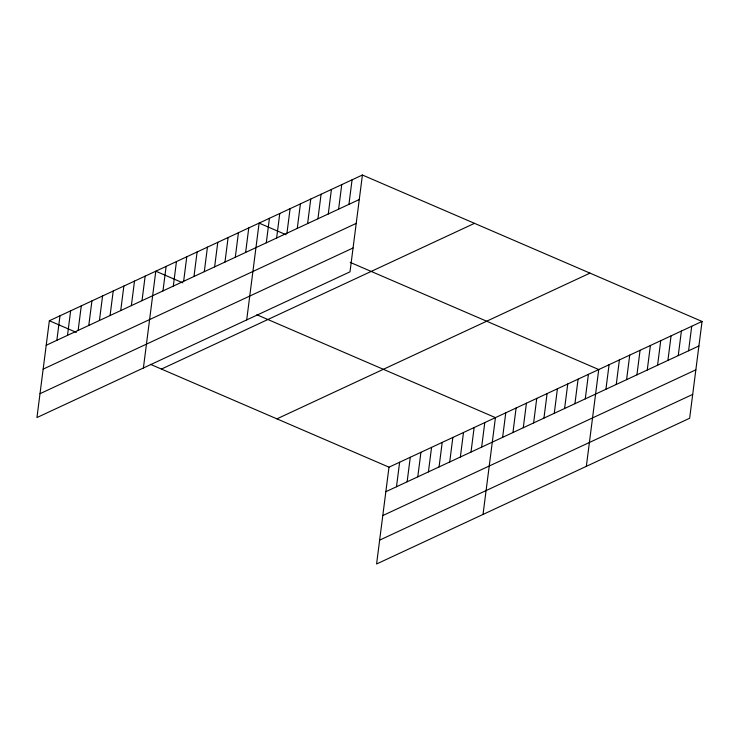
<?xml version="1.0" encoding="UTF-8"?>
<svg xmlns="http://www.w3.org/2000/svg" width="739" height="739" viewBox="0 0 739 739"><rect width="100%" height="100%" fill="white"/><g stroke="black" fill="none" stroke-linecap="round" stroke-linejoin="round"><path stroke-width="1.11" d="M362.415 175.014L49.356 320.744L36.95 417.553L350.009 271.823L362.415 175.014L702.05 321.447L689.644 418.256L376.585 563.986L388.991 467.177L702.05 321.447M56.857 340.319L59.998 315.784M67.498 335.358L70.639 310.833M78.14 330.407L81.281 305.881M88.782 325.446L91.932 300.921M99.432 320.495L102.573 295.969M110.074 315.544L113.215 291.009M120.716 310.583L123.856 286.058M131.357 305.632L134.507 281.106M142.008 300.671L145.149 276.146M143.394 368.004L155.79 271.195L182.81 282.843M162.977 290.917L166.127 266.382M173.314 286.104L176.455 261.578M183.642 281.291L186.782 256.766M193.978 276.488L197.119 251.953M204.306 271.675L207.447 247.149M214.633 266.871L217.774 242.337M224.97 262.059L228.111 237.533M235.298 257.246L238.438 232.72M245.625 252.442L248.775 227.908M246.697 319.913L259.103 223.104L286.122 234.753M266.289 242.817L269.43 218.291M276.626 238.013L279.767 213.488M286.954 233.201L290.094 208.675M297.281 228.397L300.422 203.862M307.618 223.584L310.759 199.059M317.946 218.772L321.086 194.246M328.273 213.968L331.423 189.443M338.61 209.155L341.751 184.63M348.937 204.352L352.078 179.817M396.492 486.752L399.633 462.226M407.134 481.8L410.274 457.265M417.784 476.84L420.925 452.314M428.426 471.888L431.567 447.363M439.068 466.928L442.208 442.402M449.709 461.977L452.85 437.451M460.36 457.025L463.501 432.491M471.002 452.065L474.142 427.539M481.643 447.113L484.784 422.588M483.029 514.436L495.435 417.627L256.867 314.768M502.622 437.349L505.762 412.824M512.949 432.537L516.09 408.011M523.277 427.733L526.427 403.208M533.613 422.92L536.754 398.395M543.941 418.117L547.082 393.582M554.278 413.304L557.418 388.779M564.605 408.491L567.746 383.966M574.933 403.688L578.083 379.162M585.27 398.875L588.41 374.35M586.341 466.346L598.738 369.537L350.166 262.363M605.925 389.259L609.075 364.733M616.261 384.446L619.402 359.921M626.589 379.643L629.73 355.117M636.926 374.83L640.066 350.304M647.253 370.027L650.394 345.492M657.581 365.214L660.731 340.688M667.917 360.401L671.058 335.875M678.245 355.598L681.386 331.072M688.572 350.785L691.722 326.259M46.206 345.27L359.274 199.539M43.158 369.121L356.216 223.39M40.008 393.693L353.066 247.971M161.435 369.066L474.493 223.335M276.913 418.856L589.971 273.125M385.85 491.703L698.909 345.981M382.793 515.563L695.852 369.833M379.643 540.135L692.702 394.404M49.356 320.744L76.366 332.393M150.423 364.318L388.991 467.177"/></g></svg>
